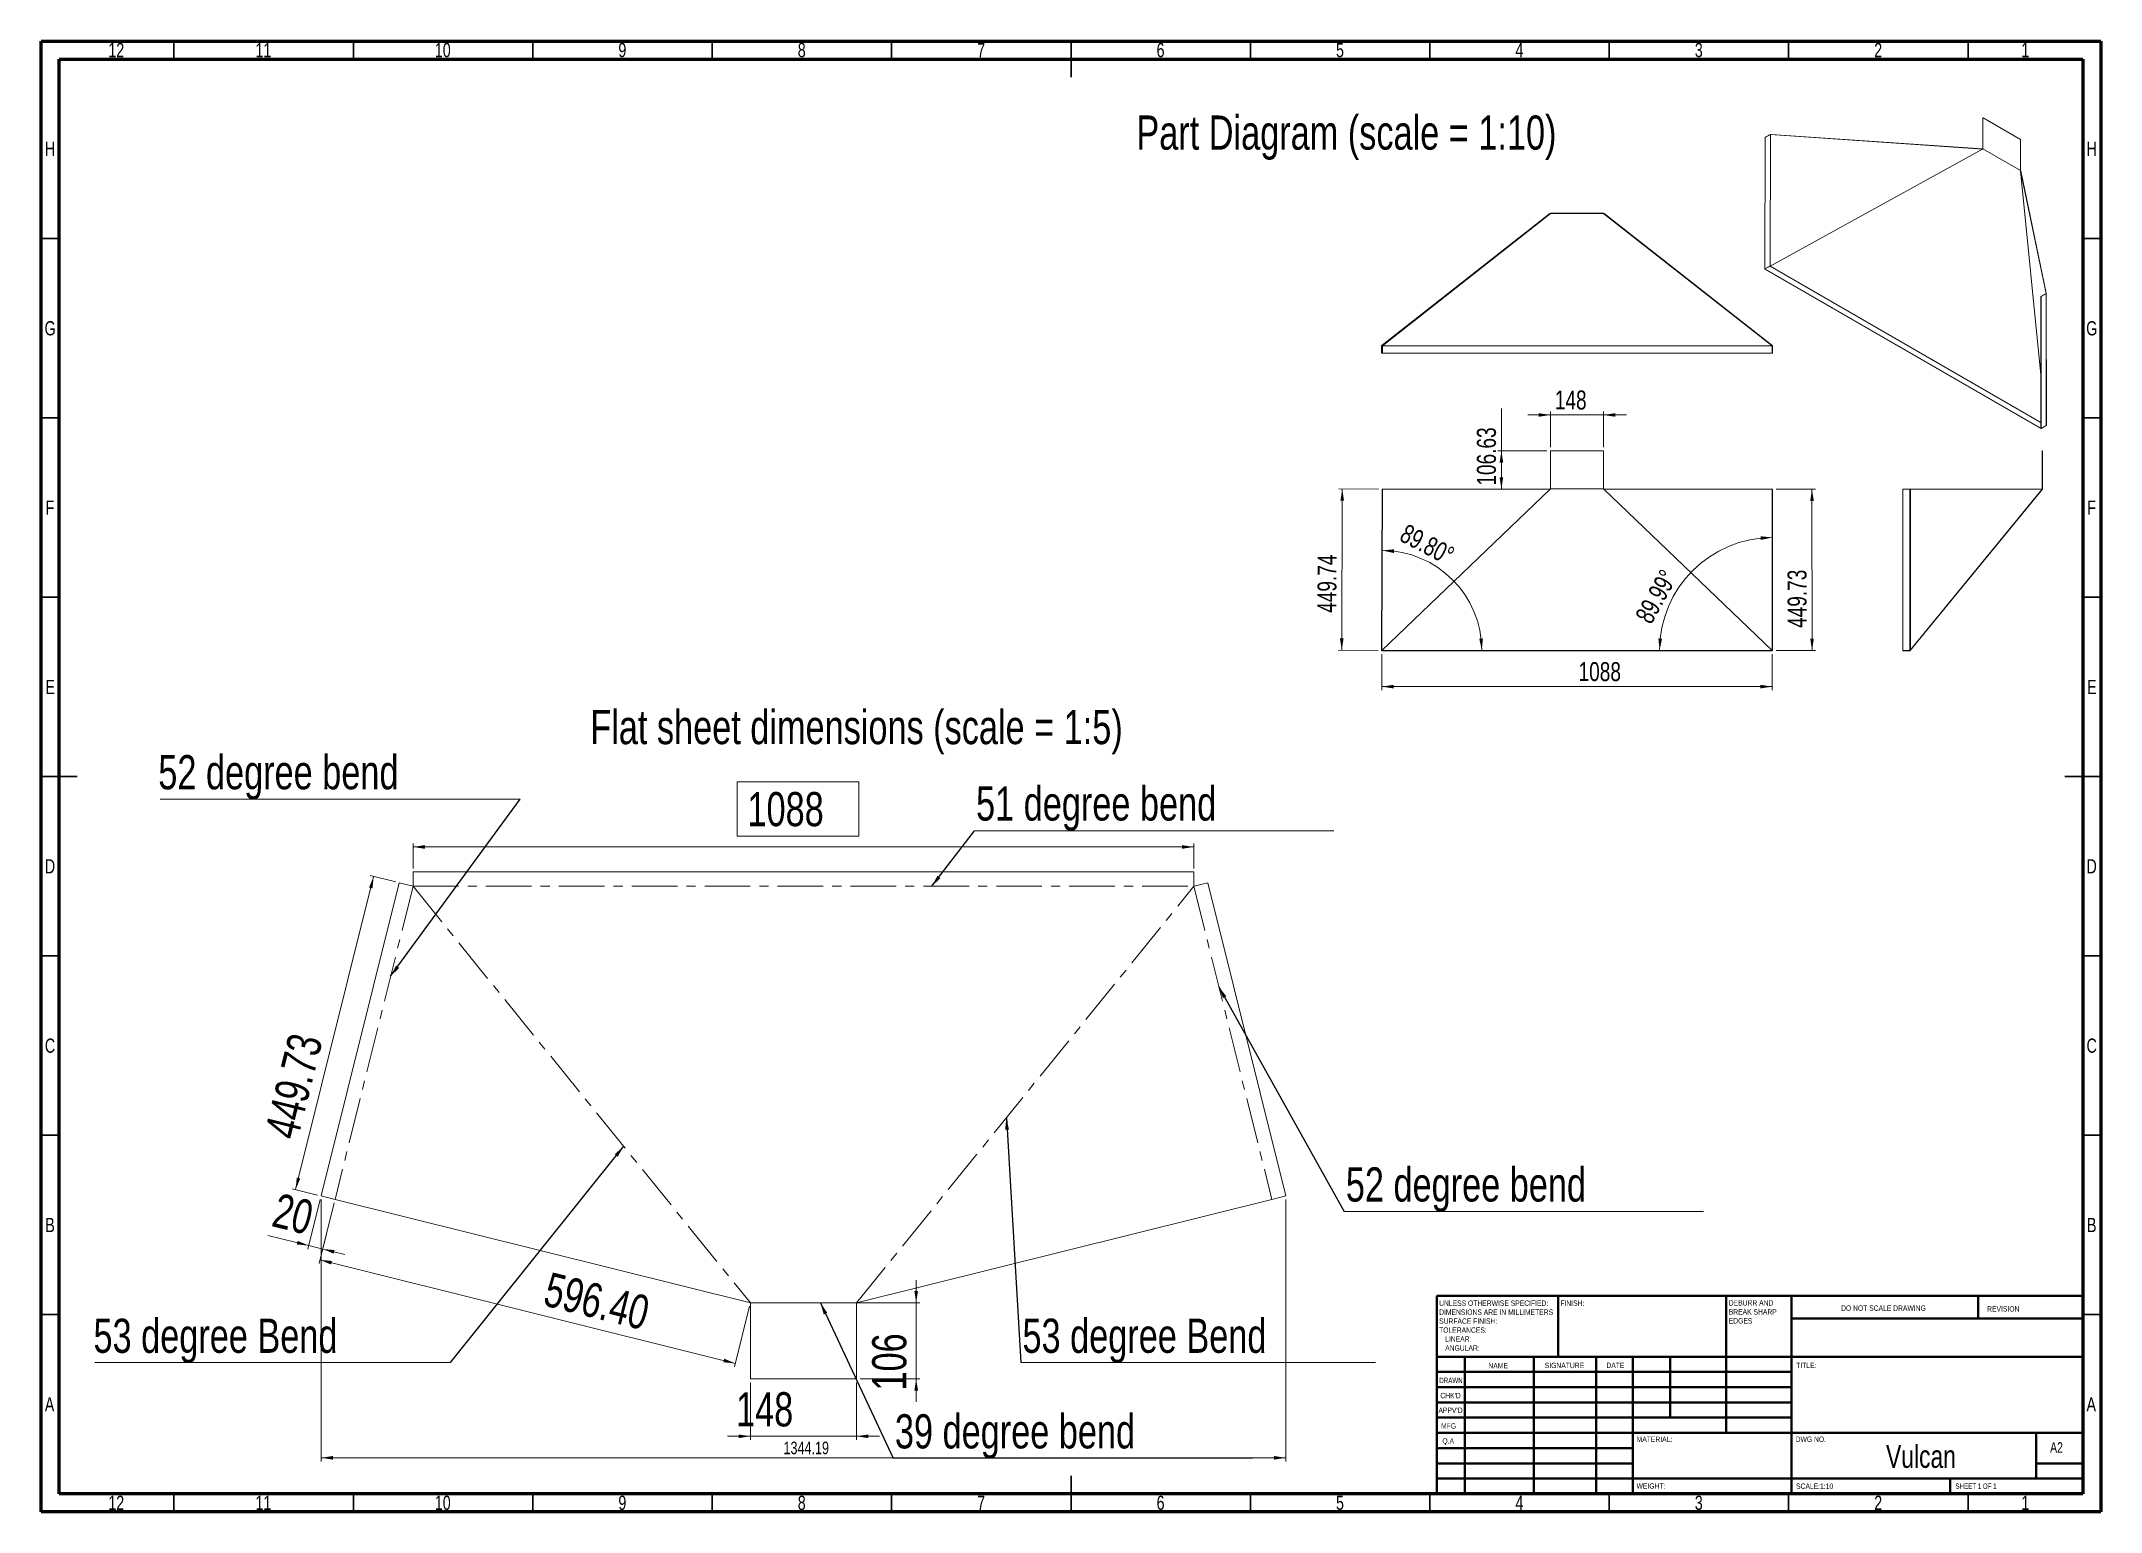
# Model space of a CAD drawing. Header units: millimetres. Extents: x 15 to 589, y 5 to 415.
import ezdxf

# ---------------------------------------------------------------- set-up
doc = ezdxf.new("R2010")
doc.units = ezdxf.units.MM
doc.linetypes.add('CENTERX2', pattern=[20.32, 12.7, -2.54, 2.54, -2.54])
doc.styles.add('SLDTEXTSTYLE0', font='TXT', dxfattribs={"width": 0.75})
doc.styles.add('SLDTEXTSTYLE1', font='TXT', dxfattribs={"width": 0.686449})
doc.styles.add('SLDTEXTSTYLE2', font='TXT', dxfattribs={"width": 0.6875})
doc.dimstyles.new('SLDDIMSTYLE0', dxfattribs={"dimtxt": 5.291667, "dimasz": 3.302, "dimexe": 0, "dimexo": 0.0625, "dimgap": 1.322917, "dimtad": 1, "dimlfac": 10, "dimrnd": 1e-09, "dimzin": 12, "dimdsep": 46, "dimtxsty": 'SLDTEXTSTYLE0', "dimsah": 1, "dimcen": 0.09, "dimadec": 0, "dimazin": 3, "dimtfac": 1, "dimtofl": 0, "dimtmove": 0, "dimatfit": 3, "dimfxl": 1, "dimfrac": 2, "dimtolj": 1, "dimtzin": 12, "dimarcsym": 0})
doc.dimstyles.new('SLDDIMSTYLE1', dxfattribs={"dimtxt": 5.291667, "dimasz": 3.302, "dimexe": 0, "dimexo": 0.0625, "dimgap": 1.322917, "dimtad": 1, "dimlfac": 10, "dimrnd": 1e-09, "dimzin": 12, "dimdsep": 46, "dimtxsty": 'SLDTEXTSTYLE0', "dimsah": 1, "dimcen": 0.09, "dimadec": 0, "dimazin": 3, "dimtfac": 1, "dimtmove": 0, "dimatfit": 0, "dimfxl": 1, "dimfrac": 2, "dimtolj": 1, "dimtzin": 12, "dimarcsym": 0})
doc.dimstyles.new('SLDDIMSTYLE2', dxfattribs={"dimtxt": 5.291667, "dimasz": 3.302, "dimexe": 0, "dimexo": 0.0625, "dimgap": 1.322917, "dimtad": 1, "dimdec": 4, "dimlfac": 10, "dimzin": 4, "dimdsep": 46, "dimtxsty": 'SLDTEXTSTYLE0', "dimsah": 1, "dimcen": 0.09, "dimazin": 1, "dimtfac": 1, "dimtofl": 0, "dimtmove": 0, "dimatfit": 3, "dimfxl": 1, "dimfrac": 2, "dimtolj": 1, "dimtzin": 12, "dimarcsym": 0})
doc.dimstyles.new('SLDDIMSTYLE3', dxfattribs={"dimtxt": 5.291667, "dimasz": 3.302, "dimexe": 0, "dimexo": 0.0625, "dimgap": 1.322917, "dimtad": 1, "dimdec": 4, "dimlfac": 10, "dimzin": 12, "dimdsep": 46, "dimtxsty": 'SLDTEXTSTYLE0', "dimsah": 1, "dimcen": 0.09, "dimazin": 3, "dimtfac": 1, "dimtofl": 0, "dimtmove": 0, "dimatfit": 3, "dimfxl": 1, "dimfrac": 2, "dimtolj": 1, "dimtzin": 12, "dimarcsym": 0})
doc.dimstyles.new('SLDDIMSTYLE4', dxfattribs={"dimtxt": 9.525, "dimasz": 3.302, "dimexe": 0, "dimexo": 0.0625, "dimgap": 2.38125, "dimtad": 1, "dimlfac": 5, "dimrnd": 1e-09, "dimzin": 12, "dimdsep": 46, "dimtxsty": 'SLDTEXTSTYLE0', "dimsah": 1, "dimcen": 0.09, "dimadec": 0, "dimazin": 3, "dimtfac": 1, "dimtmove": 0, "dimatfit": 0, "dimfxl": 1, "dimfrac": 2, "dimtolj": 1, "dimtzin": 12, "dimarcsym": 0})
doc.dimstyles.new('SLDDIMSTYLE5', dxfattribs={"dimtxt": 9.525, "dimasz": 3.302, "dimexe": 0, "dimexo": 0.0625, "dimgap": -2.38125, "dimtad": 1, "dimlfac": 5, "dimrnd": 1e-09, "dimzin": 12, "dimdsep": 46, "dimtxsty": 'SLDTEXTSTYLE0', "dimsah": 1, "dimcen": 0.09, "dimadec": 0, "dimazin": 3, "dimtfac": 1, "dimtofl": 0, "dimtmove": 0, "dimatfit": 3, "dimfxl": 1, "dimfrac": 2, "dimtolj": 1, "dimarcsym": 0})
doc.dimstyles.new('SLDDIMSTYLE6', dxfattribs={"dimtxt": 9.525, "dimasz": 3.302, "dimexe": 0, "dimexo": 0.0625, "dimgap": 2.38125, "dimtad": 1, "dimlfac": 5, "dimrnd": 1e-09, "dimzin": 12, "dimdsep": 46, "dimtxsty": 'SLDTEXTSTYLE0', "dimsah": 1, "dimcen": 0.09, "dimadec": 0, "dimazin": 3, "dimtfac": 1, "dimtofl": 0, "dimtmove": 0, "dimatfit": 3, "dimfxl": 1, "dimfrac": 2, "dimtolj": 1, "dimtzin": 12, "dimarcsym": 0})
doc.dimstyles.new('SLDDIMSTYLE7', dxfattribs={"dimtxt": 9.525, "dimasz": 3.302, "dimexe": 0, "dimexo": 0.0625, "dimgap": 2.38125, "dimtad": 1, "dimlfac": 5, "dimrnd": 1e-09, "dimzin": 4, "dimdsep": 46, "dimtxsty": 'SLDTEXTSTYLE0', "dimsah": 1, "dimcen": 0.09, "dimadec": 0, "dimazin": 1, "dimtfac": 1, "dimtofl": 0, "dimtmove": 0, "dimatfit": 3, "dimfxl": 1, "dimfrac": 2, "dimtolj": 1, "dimtzin": 12, "dimarcsym": 0})
doc.dimstyles.new('SLDDIMSTYLE8', dxfattribs={"dimtxt": 3.5, "dimasz": 3.302, "dimexe": 0, "dimexo": 0.0625, "dimgap": 0.875, "dimtad": 1, "dimlfac": 5, "dimrnd": 1e-09, "dimzin": 12, "dimdsep": 46, "dimtxsty": 'SLDTEXTSTYLE0', "dimsah": 1, "dimcen": 0.09, "dimadec": 0, "dimazin": 3, "dimtfac": 1, "dimtofl": 0, "dimtmove": 0, "dimatfit": 3, "dimfxl": 1, "dimfrac": 2, "dimtolj": 1, "dimtzin": 12, "dimarcsym": 0})
doc.dimstyles.new('SLDDIMSTYLE9', dxfattribs={"dimtxt": 0.18, "dimasz": 3.302, "dimexe": 0, "dimexo": 0.0625, "dimgap": 0, "dimtad": 0, "dimtih": 1, "dimtoh": 1, "dimdec": 0, "dimrnd": 1e-09, "dimzin": 0, "dimdsep": 46, "dimtxsty": 'Standard', "dimsah": 1, "dimcen": 0.09, "dimadec": 0, "dimazin": 0, "dimtfac": 3.302, "dimtdec": 0, "dimtofl": 0, "dimtmove": 0, "dimatfit": 3, "dimfxl": 1, "dimfrac": 2, "dimtolj": 1, "dimtzin": 0, "dimarcsym": 0})

# ---------------------------------------------------------------- blocks, each defined once
blk = doc.blocks.new('SW_NOTE_0')
at = {"color": 0, "linetype": 'Continuous', "lineweight": 0, "char_height": 1.5, "attachment_point": 1, "style": 'SLDTEXTSTYLE0'}
for s, insert in [('UNLESS OTHERWISE SPECIFIED:', (0, 1.93)), ('TOLERANCES:', (0, -5.57)), ('SURFACE FINISH:', (0, -3.07)), ('DIMENSIONS ARE IN MILLIMETERS', (0, -0.57)), ('ANGULAR:', (1.69, -10.57)), ('LINEAR:', (1.69, -8.07))]:
    blk.add_mtext(s, dxfattribs=dict(at, insert=insert))
blk = doc.blocks.new('SW_NOTE_1')
at = {"color": 0, "linetype": 'Continuous', "lineweight": 0, "char_height": 1.5, "attachment_point": 1, "style": 'SLDTEXTSTYLE0'}
for s, insert in [('DEBURR AND', (0, 1.93)), ('BREAK SHARP', (0, -0.57)), ('EDGES', (0, -3.07))]:
    blk.add_mtext(s, dxfattribs=dict(at, insert=insert))
blk = doc.blocks.new('_D')
at = {"color": 7, "linetype": 'Continuous', "lineweight": 0}
for p, q in [((388.62, 244.06), (388.62, 234.06)), ((497.42, 244.06), (497.42, 234.06)), ((388.62, 235.06), (497.42, 235.06))]:
    blk.add_line(p, q, dxfattribs=at)
for points in [[(388.62, 235.06), (391.92, 234.55), (391.92, 235.56)], [(497.42, 235.06), (494.12, 235.56), (494.12, 234.55)]]:
    blk.add_solid(points, dxfattribs=at)
at = {"color": 7, "linetype": 'Continuous', "lineweight": 0, "insert": (443.46, 241.88), "char_height": 5.292, "attachment_point": 1, "style": 'SLDTEXTSTYLE0'}
blk.add_mtext('1088', dxfattribs=at)
blk = doc.blocks.new('_D_1')
at = {"color": 7, "linetype": 'Continuous', "lineweight": 0}
for p, q in [((498.51, 290.13), (509.51, 290.13)), ((508.51, 290.13), (508.52, 245.16)), ((498.52, 245.16), (509.52, 245.16))]:
    blk.add_line(p, q, dxfattribs=at)
for points in [[(508.51, 290.13), (508.01, 286.83), (509.02, 286.83)], [(508.52, 245.16), (509.03, 248.46), (508.02, 248.46)]]:
    blk.add_solid(points, dxfattribs=at)
at = {"color": 7, "linetype": 'Continuous', "lineweight": 0, "insert": (501.7, 251.43), "char_height": 5.292, "attachment_point": 1, "rotation": 90.01282, "style": 'SLDTEXTSTYLE0'}
blk.add_mtext('449.73', dxfattribs=at)
blk = doc.blocks.new('_D_2')
at = {"color": 7, "linetype": 'Continuous', "lineweight": 0}
for p, q in [((387.68, 290.13), (376.6, 290.17)), ((377.45, 245.19), (377.6, 290.17)), ((387.62, 245.16), (376.45, 245.2))]:
    blk.add_line(p, q, dxfattribs=at)
for points in [[(377.6, 290.17), (377.08, 286.87), (378.1, 286.87)], [(377.45, 245.19), (377.97, 248.49), (376.95, 248.5)]]:
    blk.add_solid(points, dxfattribs=at)
at = {"color": 7, "linetype": 'Continuous', "lineweight": 0, "insert": (370.66, 255.65), "char_height": 5.292, "attachment_point": 1, "rotation": 89.79956, "style": 'SLDTEXTSTYLE0'}
blk.add_mtext('449.74', dxfattribs=at)
blk = doc.blocks.new('_D_3')
at = {"color": 7, "linetype": 'Continuous', "lineweight": 0}
for p, q in [((435.62, 310.79), (429.27, 310.79)), ((435.62, 301.79), (435.62, 311.79)), ((435.62, 310.79), (450.42, 310.79)), ((450.42, 301.79), (450.42, 311.79)), ((450.42, 310.79), (456.77, 310.79))]:
    blk.add_line(p, q, dxfattribs=at)
for points in [[(435.62, 310.79), (432.32, 311.3), (432.32, 310.29)], [(450.42, 310.79), (453.72, 310.29), (453.72, 311.3)]]:
    blk.add_solid(points, dxfattribs=at)
at = {"color": 7, "linetype": 'Continuous', "lineweight": 0, "insert": (436.85, 317.61), "char_height": 5.292, "attachment_point": 1, "style": 'SLDTEXTSTYLE0'}
blk.add_mtext('148', dxfattribs=at)
blk = doc.blocks.new('_D_4')
at = {"color": 7, "linetype": 'Continuous', "lineweight": 0}
blk.add_arc((388.62, 245.16), 27.87, 0, 89.79956, dxfattribs=at)
for points in [[(388.72, 273.02), (391.98, 272.31), (392.04, 273.33)], [(416.49, 245.16), (416.8, 248.48), (415.79, 248.42)]]:
    blk.add_solid(points, dxfattribs=at)
at = {"color": 7, "linetype": 'Continuous', "lineweight": 0, "insert": (395.67, 280.62), "char_height": 5.292, "attachment_point": 1, "rotation": 332.35828, "style": 'SLDTEXTSTYLE0'}
blk.add_mtext('89.80°', dxfattribs=at)
blk = doc.blocks.new('_D_5')
at = {"color": 7, "linetype": 'Continuous', "lineweight": 0}
blk.add_arc((497.52, 245.16), 31.48, 90.01282, 180, dxfattribs=at)
for points in [[(497.51, 276.64), (494.19, 276.97), (494.24, 275.96)], [(466.04, 245.16), (466.72, 248.43), (465.7, 248.48)]]:
    blk.add_solid(points, dxfattribs=at)
at = {"color": 7, "linetype": 'Continuous', "lineweight": 0, "insert": (459.05, 254.71), "char_height": 5.292, "attachment_point": 1, "rotation": 61.13029, "style": 'SLDTEXTSTYLE0'}
blk.add_mtext('89.99°', dxfattribs=at)
blk = doc.blocks.new('_D_6')
at = {"color": 7, "linetype": 'Continuous', "lineweight": 0}
for p, q in [((421.95, 300.79), (421.95, 312.6)), ((434.62, 300.79), (420.95, 300.79)), ((421.95, 300.79), (421.95, 290.13)), ((434.62, 290.13), (420.95, 290.13))]:
    blk.add_line(p, q, dxfattribs=at)
for points in [[(421.95, 300.79), (421.44, 297.49), (422.46, 297.49)], [(421.95, 290.13), (422.46, 293.43), (421.44, 293.43)]]:
    blk.add_solid(points, dxfattribs=at)
at = {"color": 7, "linetype": 'Continuous', "lineweight": 0, "insert": (415.13, 291.1), "char_height": 5.292, "attachment_point": 1, "rotation": 90, "style": 'SLDTEXTSTYLE0'}
blk.add_mtext('106.63', dxfattribs=at)
blk = doc.blocks.new('_D_7')
at = {"color": 7, "linetype": 'Continuous', "lineweight": 0}
for p, q in [((92.78, 92.1), (89.33, 78.26)), ((96.66, 91.14), (93.21, 77.3)), ((89.57, 79.23), (78.2, 82.07)), ((93.45, 78.27), (89.57, 79.23)), ((93.45, 78.27), (99.61, 76.73))]:
    blk.add_line(p, q, dxfattribs=at)
for points in [[(89.57, 79.23), (86.49, 80.52), (86.24, 79.54)], [(93.45, 78.27), (96.53, 76.98), (96.78, 77.96)]]:
    blk.add_solid(points, dxfattribs=at)
at = {"color": 7, "linetype": 'Continuous', "lineweight": 0, "insert": (81.17, 93.98), "char_height": 9.525, "attachment_point": 1, "rotation": 346.0145, "style": 'SLDTEXTSTYLE0'}
blk.add_mtext('20', dxfattribs=at)
blk = doc.blocks.new('_D_8')
at = {"color": 7, "linetype": 'Continuous', "lineweight": 0}
for p, q in [((208.94, 193.39), (208.94, 208.52)), ((208.94, 208.52), (242.89, 208.52)), ((242.89, 208.52), (242.89, 193.39)), ((118.64, 184.39), (118.64, 191.36)), ((118.64, 190.36), (336.24, 190.36)), ((242.89, 193.39), (208.94, 193.39)), ((336.24, 184.39), (336.24, 191.36))]:
    blk.add_line(p, q, dxfattribs=at)
for points in [[(118.64, 190.36), (121.94, 189.85), (121.94, 190.87)], [(336.24, 190.36), (332.94, 190.87), (332.94, 189.85)]]:
    blk.add_solid(points, dxfattribs=at)
at = {"color": 7, "linetype": 'Continuous', "lineweight": 0, "insert": (211.84, 205.67), "char_height": 9.525, "attachment_point": 1, "style": 'SLDTEXTSTYLE0'}
blk.add_mtext('1088', dxfattribs=at)
blk = doc.blocks.new('_D_9')
at = {"color": 7, "linetype": 'Continuous', "lineweight": 0}
for p, q in [((107.65, 182.12), (85.91, 94.84)), ((113.79, 180.6), (106.68, 182.37)), ((92.05, 93.32), (84.94, 95.09))]:
    blk.add_line(p, q, dxfattribs=at)
for points in [[(107.65, 182.12), (106.36, 179.04), (107.34, 178.8)], [(85.91, 94.84), (87.2, 97.93), (86.22, 98.17)]]:
    blk.add_solid(points, dxfattribs=at)
at = {"color": 7, "linetype": 'Continuous', "lineweight": 0, "insert": (77.19, 110.64), "char_height": 9.525, "attachment_point": 1, "rotation": 76.0145, "style": 'SLDTEXTSTYLE0'}
blk.add_mtext('449.73', dxfattribs=at)
blk = doc.blocks.new('_D_10')
at = {"color": 7, "linetype": 'Continuous', "lineweight": 0}
for p, q in [((96.66, 91.14), (92.45, 74.27)), ((208.43, 46.39), (92.7, 75.24)), ((212.4, 62.29), (208.19, 45.42))]:
    blk.add_line(p, q, dxfattribs=at)
for points in [[(92.7, 75.24), (95.78, 73.95), (96.02, 74.94)], [(208.43, 46.39), (205.35, 47.69), (205.11, 46.7)]]:
    blk.add_solid(points, dxfattribs=at)
at = {"color": 7, "linetype": 'Continuous', "lineweight": 0, "insert": (156.83, 71.91), "char_height": 9.525, "attachment_point": 1, "rotation": 346.00316, "style": 'SLDTEXTSTYLE0'}
blk.add_mtext('596.40', dxfattribs=at)
blk = doc.blocks.new('_D_11')
at = {"color": 7, "linetype": 'Continuous', "lineweight": 0}
for p, q in [((212.64, 41.06), (212.64, 25.06)), ((242.24, 41.06), (242.24, 25.06)), ((212.64, 26.06), (206.29, 26.06)), ((212.64, 26.06), (242.24, 26.06)), ((242.24, 26.06), (248.59, 26.06))]:
    blk.add_line(p, q, dxfattribs=at)
for points in [[(212.64, 26.06), (209.34, 26.57), (209.34, 25.55)], [(242.24, 26.06), (245.54, 25.55), (245.54, 26.57)]]:
    blk.add_solid(points, dxfattribs=at)
at = {"color": 7, "linetype": 'Continuous', "lineweight": 0, "insert": (208.65, 38.34), "char_height": 9.525, "attachment_point": 1, "style": 'SLDTEXTSTYLE0'}
blk.add_mtext('148', dxfattribs=at)
blk = doc.blocks.new('_D_12')
at = {"color": 7, "linetype": 'Continuous', "lineweight": 0}
for p, q in [((258.86, 63.26), (258.86, 69.61)), ((213.64, 63.26), (259.86, 63.26)), ((258.86, 63.26), (258.86, 42.06)), ((243.24, 42.06), (259.86, 42.06)), ((258.86, 42.06), (258.86, 35.71))]:
    blk.add_line(p, q, dxfattribs=at)
for points in [[(258.86, 63.26), (259.37, 66.56), (258.35, 66.56)], [(258.86, 42.06), (258.35, 38.76), (259.37, 38.76)]]:
    blk.add_solid(points, dxfattribs=at)
at = {"color": 7, "linetype": 'Continuous', "lineweight": 0, "insert": (246.58, 38.82), "char_height": 9.525, "attachment_point": 1, "rotation": 90, "style": 'SLDTEXTSTYLE0'}
blk.add_mtext('106', dxfattribs=at)
blk = doc.blocks.new('_D_13')
at = {"color": 7, "linetype": 'Continuous', "lineweight": 0}
for p, q in [((93.02, 92.07), (93.02, 19.06)), ((361.86, 92.07), (361.86, 19.06)), ((93.02, 20.06), (361.86, 20.06))]:
    blk.add_line(p, q, dxfattribs=at)
for points in [[(93.02, 20.06), (96.32, 19.55), (96.32, 20.57)], [(361.86, 20.06), (358.55, 20.57), (358.55, 19.55)]]:
    blk.add_solid(points, dxfattribs=at)
at = {"color": 7, "linetype": 'Continuous', "lineweight": 0, "insert": (221.87, 24.57), "char_height": 3.5, "attachment_point": 1, "style": 'SLDTEXTSTYLE0'}
blk.add_mtext('1344.19', dxfattribs=at)
blk = doc.blocks.new('SW_NOTE_2')
at = {"color": 0, "linetype": 'Continuous', "lineweight": 0}
blk.add_line((100.16, 0), (0, 0), dxfattribs=at)
at = {"color": 0, "linetype": 'Continuous', "lineweight": 0, "insert": (0.43, 12.39), "char_height": 9.525, "attachment_point": 1, "style": 'SLDTEXTSTYLE0'}
blk.add_mtext('51 degree bend', dxfattribs=at)
blk = doc.blocks.new('SW_NOTE_3')
at = {"color": 0, "linetype": 'Continuous', "lineweight": 0}
blk.add_line((100.16, 0), (0, 0), dxfattribs=at)
at = {"color": 0, "linetype": 'Continuous', "lineweight": 0, "insert": (0.48, 12.26), "char_height": 9.525, "attachment_point": 1, "style": 'SLDTEXTSTYLE0'}
blk.add_mtext('39 degree bend', dxfattribs=at)
blk = doc.blocks.new('SW_NOTE_4')
at = {"color": 0, "linetype": 'Continuous', "lineweight": 0}
blk.add_line((100.16, 0), (0, 0), dxfattribs=at)
at = {"color": 0, "linetype": 'Continuous', "lineweight": 0, "insert": (0.48, 12.3), "char_height": 9.525, "attachment_point": 1, "style": 'SLDTEXTSTYLE0'}
blk.add_mtext('52 degree bend', dxfattribs=at)
blk = doc.blocks.new('SW_NOTE_5')
at = {"color": 0, "linetype": 'Continuous', "lineweight": 0}
blk.add_line((-100.39, 0), (0, 0), dxfattribs=at)
at = {"color": 0, "linetype": 'Continuous', "lineweight": 0, "insert": (-100.88, 12.32), "char_height": 9.525, "attachment_point": 1, "style": 'SLDTEXTSTYLE0'}
blk.add_mtext('52 degree bend', dxfattribs=at)
blk = doc.blocks.new('SW_NOTE_6')
at = {"color": 0, "linetype": 'Continuous', "lineweight": 0}
blk.add_line((-99.02, 0), (0, 0), dxfattribs=at)
at = {"color": 0, "linetype": 'Continuous', "lineweight": 0, "insert": (-99.42, 12.2), "char_height": 9.525, "attachment_point": 1, "style": 'SLDTEXTSTYLE0'}
blk.add_mtext('53 degree Bend', dxfattribs=at)
blk = doc.blocks.new('SW_NOTE_7')
at = {"color": 0, "linetype": 'Continuous', "lineweight": 0}
blk.add_line((98.79, 0), (0, 0), dxfattribs=at)
at = {"color": 0, "linetype": 'Continuous', "lineweight": 0, "insert": (0.42, 12.2), "char_height": 9.525, "attachment_point": 1, "style": 'SLDTEXTSTYLE0'}
blk.add_mtext('53 degree Bend', dxfattribs=at)

msp = doc.modelspace()

# ---------------------------------------------------------------- linework, layer by layer
at = {"color": 7, "linetype": 'Continuous', "lineweight": 60}
for p, q in [((15, 5), (15, 415)), ((15, 415), (589, 415)), ((589, 415), (589, 5)), ((20, 10), (20, 410)), ((20, 410), (584, 410)), ((584, 410), (584, 10)), ((584, 10), (20, 10)), ((589, 5), (15, 5))]:
    msp.add_line(p, q, dxfattribs=at)
at = {"color": 7, "linetype": 'Continuous', "lineweight": 30}
for p, q in [((52, 410), (52, 415)), ((102, 410), (102, 415)), ((152, 410), (152, 415)), ((202, 410), (202, 415)), ((252, 410), (252, 415)), ((302, 415), (302, 405)), ((302, 410), (302, 415)), ((352, 410), (352, 415)), ((402, 410), (402, 415)), ((452, 410), (452, 415)), ((502, 410), (502, 415)), ((552, 410), (552, 415)), ((20, 360), (15, 360)), ((584, 360), (589, 360)), ((20, 310), (15, 310)), ((584, 310), (589, 310)), ((20, 260), (15, 260)), ((584, 260), (589, 260)), ((15, 210), (25, 210)), ((20, 210), (15, 210)), ((589, 210), (579, 210)), ((584, 210), (589, 210)), ((20, 160), (15, 160)), ((584, 160), (589, 160)), ((20, 110), (15, 110)), ((584, 110), (589, 110)), ((20, 60), (15, 60)), ((584, 60), (589, 60)), ((302, 5), (302, 15)), ((52, 10), (52, 5)), ((102, 10), (102, 5)), ((152, 10), (152, 5)), ((202, 10), (202, 5)), ((252, 10), (252, 5)), ((302, 10), (302, 5)), ((352, 10), (352, 5)), ((402, 10), (402, 5)), ((452, 10), (452, 5)), ((502, 10), (502, 5)), ((552, 10), (552, 5))]:
    msp.add_line(p, q, dxfattribs=at)
at = {"color": 7, "linetype": 'Continuous', "lineweight": 15}
for p, q in [((556.178403, 393.653925), (556.107692, 393.613104)), ((556.107692, 393.613104), (556.107692, 384.957772)), ((556.107692, 393.613104), (566.572872, 387.571684)), ((566.643583, 387.612505), (556.178403, 393.653925)), ((495.434089, 388.204587), (495.322842, 351.547208)), ((495.393552, 351.506102), (495.504799, 388.163481)), ((495.434089, 388.204587), (496.848302, 389.020995)), ((495.504799, 388.163481), (495.434089, 388.204587)), ((495.504799, 388.163481), (496.919013, 388.979889)), ((496.807761, 352.320874), (556.024296, 384.911873)), ((496.807766, 352.32251), (496.919013, 388.979889)), ((496.919013, 388.979889), (496.848302, 389.020995)), ((496.919013, 388.979889), (556.024296, 384.911873)), ((556.03585, 384.969216), (497.124498, 389.023884)), ((556.024296, 384.911873), (556.071034, 384.884891)), ((556.071034, 384.884891), (556.107692, 384.957772)), ((556.107692, 384.957772), (566.572872, 378.916352)), ((566.572872, 387.571684), (566.643583, 387.612505)), ((566.572872, 387.571684), (566.572872, 378.916352)), ((566.643583, 387.612505), (566.643583, 378.957172)), ((566.536215, 378.843471), (566.572872, 378.916352)), ((566.536215, 378.843471), (566.627591, 378.896222)), ((566.582953, 378.81649), (566.536215, 378.843471)), ((573.733861, 344.635621), (566.582953, 378.81649)), ((566.582953, 378.81649), (572.323886, 321.94615)), ((566.682234, 378.823401), (573.809717, 344.754501)), ((435.492023, 366.951749), (388.712116, 330.261605)), ((388.777523, 330.062417), (435.554091, 366.873342)), ((435.492023, 366.951749), (388.868935, 330.261605)), ((435.554091, 366.873342), (435.620189, 366.873342)), ((450.420189, 367.025184), (435.620189, 367.025184)), ((435.620189, 367.025184), (435.620189, 366.925184)), ((435.620189, 366.925184), (450.420189, 366.925184)), ((435.620189, 366.873342), (435.620189, 366.925184)), ((450.420189, 366.925184), (450.420189, 367.025184)), ((450.420189, 366.873342), (450.420189, 366.925184)), ((450.486287, 366.873342), (450.420189, 366.873342)), ((497.410123, 330.062417), (450.486287, 366.873342)), ((450.548024, 366.95201), (497.328181, 330.261668)), ((450.548024, 366.95201), (497.318148, 330.261668)), ((495.322842, 351.547208), (495.393552, 351.506102)), ((496.807761, 352.320874), (495.393547, 351.504466)), ((495.393547, 351.504466), (572.326765, 307.091865)), ((495.393547, 351.504466), (495.393547, 351.422812)), ((495.393547, 351.422812), (572.326765, 307.010211)), ((495.393552, 351.506102), (496.807766, 352.32251)), ((496.807761, 352.320874), (496.807069, 352.322108)), ((496.807761, 352.320874), (496.807766, 352.32251)), ((572.326449, 308.724864), (496.807761, 352.320874)), ((572.319648, 343.819213), (573.733861, 344.635621)), ((572.390358, 343.778411), (573.804572, 344.594819)), ((573.804572, 344.594819), (573.733861, 344.635621)), ((573.804572, 344.5948), (573.804572, 344.594819)), ((573.811673, 307.953492), (573.804572, 344.5948)), ((573.824047, 307.967085), (573.816931, 344.685347)), ((572.319648, 343.819213), (572.326765, 307.092703)), ((572.390358, 343.778411), (572.319648, 343.819213)), ((572.397476, 307.051901), (572.390358, 343.778411)), ((388.520196, 328.062417), (388.520196, 330.062417)), ((388.520551, 330.062417), (388.520196, 330.062417)), ((388.677523, 328.062417), (388.520196, 328.062417)), ((388.677522, 330.062417), (388.520551, 330.062417)), ((388.677523, 328.062417), (388.677523, 330.062417)), ((388.777523, 330.062417), (388.677523, 330.062417)), ((388.777523, 328.062417), (388.677523, 328.062417)), ((388.712116, 330.261605), (388.868935, 330.261605)), ((497.410123, 330.062417), (388.777523, 330.062417)), ((388.777523, 328.062417), (388.777523, 330.062417)), ((388.777523, 328.062417), (497.410123, 328.062417)), ((497.318148, 330.261668), (497.328181, 330.261668)), ((497.410123, 328.062417), (497.410123, 330.062417)), ((497.510123, 330.062417), (497.410123, 330.062417)), ((497.510123, 328.062417), (497.410123, 328.062417)), ((497.510123, 328.062417), (497.510123, 330.062417)), ((497.520165, 330.062417), (497.510123, 330.062417)), ((497.520189, 328.062417), (497.510123, 328.062417)), ((497.520189, 330.062417), (497.520165, 330.062417)), ((497.520189, 328.062417), (497.520189, 330.062417)), ((572.326765, 307.010211), (573.740979, 307.826619)), ((572.326765, 307.092703), (572.397476, 307.051901)), ((572.326765, 307.091865), (572.327491, 307.092284)), ((572.326765, 307.091865), (572.326765, 307.010211)), ((572.397476, 307.051901), (573.811689, 307.868309)), ((573.811689, 307.868309), (573.811673, 307.953492)), ((573.81168, 307.913801), (573.821169, 307.914464)), ((573.81168, 307.91321), (573.82113, 307.91387)), ((573.822059, 307.967061), (573.823021, 307.898753)), ((435.620189, 300.7931), (450.420189, 300.7931)), ((435.620189, 300.7931), (435.620189, 290.1931)), ((450.420189, 300.7931), (450.420189, 290.1931)), ((572.665961, 300.7931), (572.765961, 300.7931)), ((572.665961, 300.7931), (572.665961, 290.1931)), ((572.765961, 300.7931), (572.765961, 290.1931)), ((388.677523, 290.130112), (388.520196, 245.157957)), ((388.620189, 245.1556), (435.554091, 290.129762)), ((388.620196, 245.157607), (388.777523, 290.129762)), ((388.777523, 290.129762), (388.677523, 290.130112)), ((388.777523, 290.129762), (435.554091, 290.129762)), ((435.554091, 290.129762), (435.620189, 290.129762)), ((435.620189, 290.129762), (435.620189, 290.1931)), ((435.620189, 290.1931), (450.420189, 290.1931)), ((450.420189, 290.129762), (450.420189, 290.1931)), ((450.486287, 290.129762), (450.420189, 290.129762)), ((450.486287, 290.129762), (497.419801, 245.155972)), ((497.410123, 290.129762), (450.486287, 290.129762)), ((497.510123, 290.129785), (497.410123, 290.129762)), ((497.410123, 290.129762), (497.420189, 245.156626)), ((497.520189, 245.156649), (497.510123, 290.129785)), ((533.803194, 290.130112), (535.803194, 290.130112)), ((533.803194, 290.129785), (533.803194, 290.130112)), ((533.803194, 290.129785), (535.803194, 290.129785)), ((533.803194, 245.156649), (533.803194, 290.129785)), ((535.803194, 290.129785), (535.803194, 290.130112)), ((535.803194, 290.129762), (535.803194, 290.129785)), ((535.803194, 245.26096), (535.803194, 290.129762)), ((535.803194, 290.129762), (536.002446, 290.129762)), ((572.743345, 290.129762), (535.880578, 245.092262)), ((536.002446, 290.129762), (536.002446, 245.302925)), ((572.692787, 290.129762), (536.002446, 245.302925)), ((572.692787, 290.129762), (536.002446, 290.129762)), ((572.61412, 290.129762), (572.665961, 290.1931)), ((572.743345, 290.129762), (572.692787, 290.129762)), ((388.520196, 245.157957), (388.620196, 245.157607)), ((388.620189, 245.1556), (388.61826, 245.157614)), ((388.620189, 245.1556), (388.620196, 245.157607)), ((388.620189, 245.1556), (497.420189, 245.1556)), ((388.620189, 245.1556), (388.620189, 245.0556)), ((388.620189, 245.0556), (497.420189, 245.0556)), ((497.420189, 245.156626), (497.419801, 245.155972)), ((497.419801, 245.155972), (497.469692, 245.155983)), ((497.419801, 245.155972), (497.420189, 245.1556)), ((497.420189, 245.156626), (497.520189, 245.156649)), ((497.420189, 245.1556), (497.47002, 245.155611)), ((497.420189, 245.1556), (497.420189, 245.0556)), ((533.803194, 245.156626), (533.803194, 245.156649)), ((533.803194, 245.156649), (535.803194, 245.156649)), ((533.803194, 245.156626), (535.803194, 245.156626)), ((533.803194, 245.1556), (533.803194, 245.0556)), ((533.803194, 245.1556), (535.803194, 245.1556)), ((533.803194, 245.0556), (535.803194, 245.0556)), ((535.803194, 245.156649), (535.803194, 245.26096)), ((535.803194, 245.156626), (535.803194, 245.156649)), ((535.803194, 245.156626), (535.803499, 245.155972)), ((535.803194, 245.1556), (535.803194, 245.156626)), ((535.803499, 245.155972), (535.803194, 245.1556)), ((535.803194, 245.1556), (535.866715, 245.155611)), ((535.880578, 245.092262), (535.803194, 245.1556)), ((535.803499, 245.155972), (535.867097, 245.155983)), ((114.756186, 180.353902), (93.018301, 93.073912)), ((118.637614, 179.387196), (114.756186, 180.353902)), ((118.637614, 179.387196), (118.637614, 183.387196)), ((118.637614, 183.387196), (336.237614, 183.387196)), ((336.237614, 179.387196), (336.237614, 183.387196)), ((336.237614, 179.387196), (340.119041, 180.353902)), ((361.856927, 93.073912), (340.119041, 180.353902)), ((96.899728, 92.107207), (93.018301, 93.073912)), ((212.637614, 63.2573), (96.899728, 92.107207)), ((242.237614, 63.2573), (357.975499, 92.107207)), ((357.975499, 92.107207), (361.856927, 93.073912)), ((212.637614, 63.2573), (212.637614, 42.0573)), ((242.237614, 63.2573), (242.237614, 42.0573)), ((212.637614, 42.0573), (242.237614, 42.0573))]:
    msp.add_line(p, q, dxfattribs=at)
at = {"color": 7, "linetype": 'CENTERX2', "lineweight": 0}
for p, q in [((118.637614, 179.387196), (96.899728, 92.107207)), ((118.637614, 179.387196), (336.237614, 179.387196)), ((118.637614, 179.387196), (212.637614, 63.2573)), ((242.237614, 63.2573), (336.237614, 179.387196)), ((336.237614, 179.387196), (357.975499, 92.107207)), ((212.637614, 63.2573), (242.237614, 63.2573))]:
    msp.add_line(p, q, dxfattribs=at)
at = {"color": 7, "linetype": 'Continuous', "lineweight": 40}
for p, q in [((404, 65.25), (584, 65.25)), ((404, 65.25), (404, 10)), ((437.8, 48.25), (437.8, 65.25)), ((484.6, 65.25), (484.6, 27)), ((502.8, 65.25), (502.8, 10)), ((554.8, 58.875), (554.8, 65.25)), ((584, 58.875), (502.8, 58.875)), ((584, 48.25), (404, 48.25)), ((411.8, 48.25), (411.8, 10)), ((430.990952, 48.25), (430.990952, 10)), ((448.398926, 48.25), (448.398926, 10)), ((458.6, 10), (458.6, 48.25)), ((469, 31.25), (469, 48.25)), ((502.8, 44), (404, 44)), ((502.8, 39.75), (404, 39.75)), ((502.8, 35.5), (404, 35.5)), ((502.8, 31.25), (404, 31.25)), ((458.6, 27), (404, 27)), ((458.6, 27), (584, 27)), ((571, 14.25), (571, 27)), ((458.6, 22.749928), (404, 22.749928)), ((458.6, 18.5), (404, 18.5)), ((584, 18.5), (571, 18.5)), ((404, 14.25), (584, 14.25)), ((547, 10), (547, 14.25))]:
    msp.add_line(p, q, dxfattribs=at)
at = {"color": 7, "linetype": 'Continuous', "lineweight": 15, "flags": 128}
msp.add_lwpolyline([(573.751272, 307.833431), (573.748784, 307.831624), (573.740979, 307.826619)], dxfattribs=at)
at = {"color": 7, "linetype": 'Continuous', "lineweight": 15}
for centre, radius, start, end in [((566.504219, 378.961165), 0.139421, 332.237691628, 358.35885853), ((496.700926, 329.474879), 1, 35.982444364, 51.886437519), ((573.770079, 307.999546), 0.113851, 291.434253189, 297.710545923), ((572.665961, 290.1931), 0.1, 320.7, 0), ((388.718524, 245.247858), 0.184065, 225.961150678, 237.707717007), ((497.321968, 245.247703), 0.183873, 302.288207758, 313.930207879), ((535.803194, 245.1556), 0.1, 270, 320.7), ((535.846626, 245.119356), 0.043438, 321.409659529, 354.615830101)]:
    msp.add_arc(centre, radius, start, end, dxfattribs=at)
for centre, major_axis, ratio, start_param, end_param in [((497.006118, 388.450654), (1.000003, -0.000005), 0.5772877121, 1.4521414623, 1.7292777477), ((556.024296, 384.911873), (0.165312, -0.00834), 0.3499901276, 1.0597654691, 1.5185143987), ((566.582953, 378.81649), (0.088677, -0.05618), 0.8701515087, 0.7017895245, 1.6180873818), ((435.554091, 366.873342), (-0.130698, -0.102508), 0.6020410596, 3.796264132, 4.7150984837), ((450.486287, 366.873342), (0.130698, -0.102508), 0.6020410596, 1.5706233179, 2.4869211752), ((572.816931, 344.685283), (1, 0), 0.5772877121, 6.1257993078, 6.4033763528), ((389.329121, 329.475761), (-0.327678, 0.945313), 0.9953842489, 0.4998052895, 0.6116291262), ((389.487364, 329.475761), (1.000006, 0), 0.9999938809, 2.2375335076, 2.514669793), ((496.71105, 329.474879), (0.326534, 0.945219), 0.9997032651, 5.7538982868, 5.7848225792), ((496.710959, 329.474879), (0.945332, -0.326573), 0.9998312297, 1.0416529844, 1.042156046), ((496.71105, 329.474879), (0.326534, 0.945219), 0.9997032651, 5.6729328516, 5.7544013483), ((572.82409, 307.747146), (0.996511, 0.17078), 0.486908435, 6.2760588488, 6.3575273455), ((572.824026, 308.078132), (-0.202067, 1.179077), 0.8306381968, 4.4326215217, 4.4331245833), ((572.82409, 307.746308), (0.996511, 0.17078), 0.486908435, 6.2456376178, 6.2765619103), ((389.329121, 244.895949), (-0.901114, 1.287507), 0.3302121731, 1.1442075589, 1.1767221552), ((496.71105, 244.896454), (0.904994, 1.292131), 0.3288170573, 5.1045337082, 5.1354580006), ((496.710959, 245.302787), (0.974621, -0.682614), 0.3288170573, 0.9354349845, 0.9359380461), ((535.215657, 244.897481), (-0.813068, 1.272728), 0.4574176764, 4.6243010092, 4.7057695059), ((535.215657, 245.302787), (0.959887, 0.613214), 0.4572406749, 5.1371700351, 5.1376730966), ((535.215657, 244.896454), (-0.813068, 1.272728), 0.4574176764, 4.5938797783, 4.6248040708)]:
    msp.add_ellipse(centre, major_axis=major_axis, ratio=ratio, start_param=start_param, end_param=end_param, dxfattribs=at)
for points in [[(388.590571, 330.149123), (388.628581, 330.190618), (388.668988, 330.227838), (388.712116, 330.261605)], [(497.449536, 330.149095), (497.411593, 330.190642), (497.371251, 330.227892), (497.328181, 330.261668)], [(535.889873, 245.11528), (535.93142, 245.176981), (535.96867, 245.239983), (536.002446, 245.302925)]]:
    msp.add_open_spline(points, degree=3, dxfattribs=at)

# ---------------------------------------------------------------- block references
at = {"color": 7, "linetype": 'Continuous', "lineweight": 0}
for name, p in [('SW_NOTE_5', (148.522753, 203.64104)), ('SW_NOTE_2', (275.106936, 194.854913)), ('SW_NOTE_4', (378.112717, 88.727746)), ('SW_NOTE_0', (404.593669, 61.98737)), ('SW_NOTE_1', (485.309216, 62.06949)), ('SW_NOTE_6', (128.996633, 46.646821)), ('SW_NOTE_7', (288.054913, 46.646821)), ('SW_NOTE_3', (252.447977, 19.941618))]:
    msp.add_blockref(name, p, dxfattribs=at)

# ---------------------------------------------------------------- texts
for s, insert, char_height, attachment_point, style in [('12', (35.920074, 414.503512), 3.96875, 2, 'SLDTEXTSTYLE0'), ('11', (76.920074, 414.503512), 3.96875, 2, 'SLDTEXTSTYLE0'), ('10', (126.920074, 414.503512), 3.96875, 2, 'SLDTEXTSTYLE0'), ('9', (176.960037, 414.503512), 3.96875, 2, 'SLDTEXTSTYLE0'), ('8', (226.960037, 414.503512), 3.96875, 2, 'SLDTEXTSTYLE0'), ('7', (276.960037, 414.503512), 3.96875, 2, 'SLDTEXTSTYLE0'), ('6', (326.960037, 414.503512), 3.96875, 2, 'SLDTEXTSTYLE0'), ('5', (376.960037, 414.503512), 3.96875, 2, 'SLDTEXTSTYLE0'), ('4', (426.960037, 414.503512), 3.96875, 2, 'SLDTEXTSTYLE0'), ('3', (476.960037, 414.503512), 3.96875, 2, 'SLDTEXTSTYLE0'), ('2', (526.960037, 414.503512), 3.96875, 2, 'SLDTEXTSTYLE0'), ('1', (567.960037, 414.503512), 3.96875, 2, 'SLDTEXTSTYLE0'), ('Part Diagram (scale = 1:10)', (320.220251, 394.282572), 9.525, 1, 'SLDTEXTSTYLE0'), ('H', (17.490354, 386.945708), 3.96875, 2, 'SLDTEXTSTYLE0'), ('H', (586.490354, 386.945708), 3.96875, 2, 'SLDTEXTSTYLE0'), ('G', (17.486679, 336.945708), 3.96875, 2, 'SLDTEXTSTYLE0'), ('G', (586.486679, 336.945708), 3.96875, 2, 'SLDTEXTSTYLE0'), ('F', (17.45774, 286.945708), 3.96875, 2, 'SLDTEXTSTYLE0'), ('F', (586.45774, 286.945708), 3.96875, 2, 'SLDTEXTSTYLE0'), ('E', (17.507809, 236.945708), 3.96875, 2, 'SLDTEXTSTYLE0'), ('E', (586.507809, 236.945708), 3.96875, 2, 'SLDTEXTSTYLE0'), ('Flat sheet dimensions (scale = 1:5)', (168.023536, 228.540996), 9.525, 1, 'SLDTEXTSTYLE0'), ('D', (17.452687, 186.945708), 3.96875, 2, 'SLDTEXTSTYLE0'), ('D', (586.452687, 186.945708), 3.96875, 2, 'SLDTEXTSTYLE0'), ('C', (17.458659, 136.945708), 3.96875, 2, 'SLDTEXTSTYLE0'), ('C', (586.458659, 136.945708), 3.96875, 2, 'SLDTEXTSTYLE0'), ('B', (17.470602, 86.945708), 3.96875, 2, 'SLDTEXTSTYLE0'), ('B', (586.470602, 86.945708), 3.96875, 2, 'SLDTEXTSTYLE0'), ('FINISH:', (438.371292, 63.919272), 1.5, 1, 'SLDTEXTSTYLE0'), ('DO NOT SCALE DRAWING', (516.614641, 62.532994), 1.5, 1, 'SLDTEXTSTYLE0'), ('REVISION', (557.327582, 62.334909), 1.5, 1, 'SLDTEXTSTYLE0'), ('NAME', (418.322239, 46.501483), 1.5, 1, 'SLDTEXTSTYLE0'), ('SIGNATURE', (434.033588, 46.561756), 1.5, 1, 'SLDTEXTSTYLE0'), ('DATE', (451.214702, 46.576179), 1.5, 1, 'SLDTEXTSTYLE0'), ('TITLE:', (504.090161, 46.576179), 1.5, 1, 'SLDTEXTSTYLE0'), ('DRAWN', (404.643363, 42.384781), 1.5, 1, 'SLDTEXTSTYLE1'), ('A', (17.339688, 36.945708), 3.96875, 2, 'SLDTEXTSTYLE0'), ("CHK'D", (404.939222, 38.161853), 1.5, 1, 'SLDTEXTSTYLE0'), ('A', (586.339688, 36.945708), 3.96875, 2, 'SLDTEXTSTYLE0'), ("APPV'D", (404.401722, 34.065867), 1.5, 1, 'SLDTEXTSTYLE0'), ('MFG', (405.124011, 29.715784), 1.5, 1, 'SLDTEXTSTYLE0'), ('Q.A', (405.509037, 25.504662), 1.5, 1, 'SLDTEXTSTYLE0'), ('MATERIAL:', (459.645862, 25.986056), 1.5, 1, 'SLDTEXTSTYLE0'), ('DWG NO.', (503.953002, 25.986056), 1.5, 1, 'SLDTEXTSTYLE0'), ('Vulcan', (538.884637, 23.606911), 6.35, 2, 'SLDTEXTSTYLE0'), ('A2', (574.871156, 24.406389), 2.9104167, 1, 'SLDTEXTSTYLE0'), ('WEIGHT:', (459.617811, 12.949312), 1.4986, 1, 'SLDTEXTSTYLE0'), ('SCALE:1:10', (504.073966, 12.900087), 1.5, 1, 'SLDTEXTSTYLE0'), ('SHEET 1 OF 1', (548.478294, 12.900087), 1.5, 1, 'SLDTEXTSTYLE2'), ('12', (35.920074, 9.503512), 3.96875, 2, 'SLDTEXTSTYLE0'), ('11', (76.920074, 9.503512), 3.96875, 2, 'SLDTEXTSTYLE0'), ('10', (126.920074, 9.503512), 3.96875, 2, 'SLDTEXTSTYLE0'), ('9', (176.960037, 9.503512), 3.96875, 2, 'SLDTEXTSTYLE0'), ('8', (226.960037, 9.503512), 3.96875, 2, 'SLDTEXTSTYLE0'), ('7', (276.960037, 9.503512), 3.96875, 2, 'SLDTEXTSTYLE0'), ('6', (326.960037, 9.503512), 3.96875, 2, 'SLDTEXTSTYLE0'), ('5', (376.960037, 9.503512), 3.96875, 2, 'SLDTEXTSTYLE0'), ('4', (426.960037, 9.503512), 3.96875, 2, 'SLDTEXTSTYLE0'), ('3', (476.960037, 9.503512), 3.96875, 2, 'SLDTEXTSTYLE0'), ('2', (526.960037, 9.503512), 3.96875, 2, 'SLDTEXTSTYLE0'), ('1', (567.960037, 9.503512), 3.96875, 2, 'SLDTEXTSTYLE0')]:
    msp.add_mtext(s, dxfattribs=dict(at, insert=insert, char_height=char_height, attachment_point=attachment_point, style=style))

# ---------------------------------------------------------------- dimensions: what is measured, and where the dimension line sits
for base, p1, p2, dimstyle, picture, middle in [((450.420189, 310.793103), (435.620189, 300.7931), (450.420189, 300.7931), 'SLDDIMSTYLE1', '_D_3', (442.715093, 310.793103)), ((497.420189, 235.055598), (388.620189, 245.0556), (497.420189, 245.0556), 'SLDDIMSTYLE0', '_D', (451.280399, 235.055598)), ((336.237614, 190.360363), (118.637614, 183.387196), (336.237614, 183.387196), 'SLDDIMSTYLE5', '_D_8', (225.914299, 190.360363)), ((361.856927, 20.0573), (93.018301, 93.073912), (361.856927, 93.073912), 'SLDDIMSTYLE8', '_D_13', (230.276564, 20.0573)), ((242.237614, 26.0573), (212.637614, 42.0573), (242.237614, 42.0573), 'SLDDIMSTYLE4', '_D_11', (219.203122, 26.0573))]:
    dim = msp.add_linear_dim(base=base, p1=p1, p2=p2, dimstyle=dimstyle, dxfattribs=at)
    dim.commit()
    dim.dimension.update_dxf_attribs({"geometry": picture, "text_midpoint": middle, "dimtype": 160})
for base, p1, p2, angle, dimstyle, picture, middle in [((421.947413, 290.129762), (435.620189, 300.7931), (435.620189, 290.129762), 90, 'SLDDIMSTYLE0', '_D_6', (421.947413, 301.84709)), ((377.60344, 290.168853), (388.620189, 245.1556), (388.677523, 290.130112), 89.799561363, 'SLDDIMSTYLE0', '_D_2', (377.520196, 266.373438)), ((508.523999, 245.159112), (497.510123, 290.129785), (497.520189, 245.156649), 270.012823468, 'SLDDIMSTYLE0', '_D_1', (508.520189, 262.184647)), ((85.910666, 94.844134), (114.756186, 180.353902), (93.018301, 93.073912), 76.01450011, 'SLDDIMSTYLE6', '_D_9', (93.782466, 126.450272)), ((89.571273, 79.233721), (96.899728, 92.107207), (93.018301, 93.073912), 346.01450011, 'SLDDIMSTYLE4', '_D_7', (85.031409, 80.364416)), ((92.696088, 75.243359), (212.637614, 63.2573), (96.899728, 92.107207), 346.00316413, 'SLDDIMSTYLE7', '_D_10', (172.636345, 55.316703)), ((258.862971, 42.0573), (212.637614, 63.2573), (242.237614, 42.0573), 90, 'SLDDIMSTYLE4', '_D_12', (258.862971, 49.372201))]:
    dim = msp.add_linear_dim(base=base, p1=p1, p2=p2, angle=angle, dimstyle=dimstyle, dxfattribs=at)
    dim.commit()
    dim.dimension.update_dxf_attribs({"geometry": picture, "text_midpoint": middle, "dimtype": 160})
for base, line1, dimstyle, picture, middle in [((475.256313, 267.414494), ((497.510123, 290.129785), (497.520189, 245.156649)), 'SLDDIMSTYLE3', '_D_5', (469.950467, 260.355895)), ((408.360938, 264.82741), ((388.777523, 290.129762), (388.620189, 245.1556)), 'SLDDIMSTYLE2', '_D_4', (401.549733, 269.843739))]:
    dim = msp.add_angular_dim_2l(base=base, line1=line1, line2=((497.420189, 245.1556), (388.620189, 245.1556)), dimstyle=dimstyle, dxfattribs=at)
    dim.commit()
    dim.dimension.update_dxf_attribs({"geometry": picture, "text_midpoint": middle, "dimtype": 162})

# ---------------------------------------------------------------- leaders
for points in [[(112.391023, 154.306451), (148.522753, 203.64104)], [(263.193099, 179.387196), (275.106936, 194.854913)], [(343.225049, 151.331879), (378.112717, 88.727746)], [(283.978559, 114.825083), (288.054913, 46.646821)], [(177.308972, 106.903167), (128.996633, 46.646821)], [(232.174185, 63.2573), (252.447977, 19.941618)]]:
    msp.add_leader(points, dimstyle='SLDDIMSTYLE9', dxfattribs=at)

doc.saveas('drawing.dxf')
